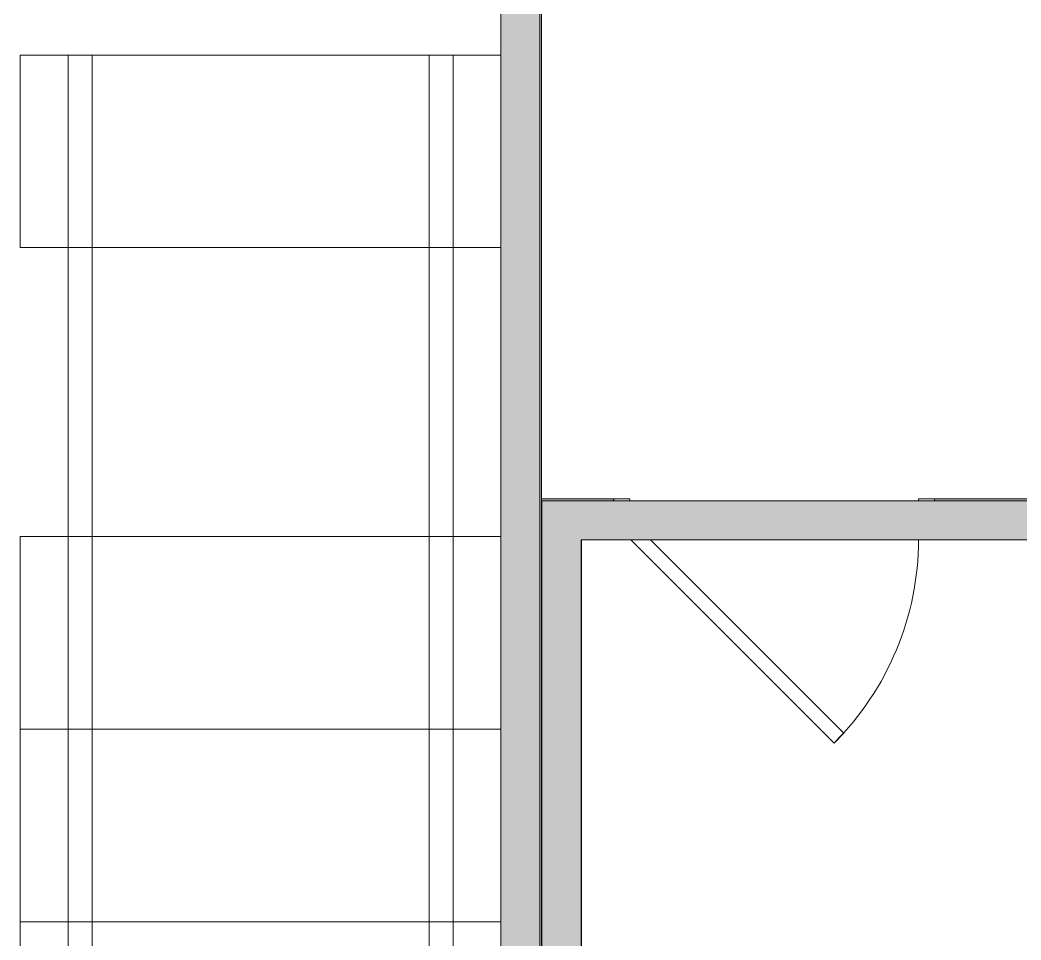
# Model space of a CAD drawing. Header units: inches. Extents: x -675 to 1187, y -924 to 1124.
# Drawn here: x 570.9 to 695.6, y -516 to -401.3 of the extents above; entities that cross this region are included whole.
import ezdxf

# ---------------------------------------------------------------- set-up
doc = ezdxf.new("R2010")
doc.units = ezdxf.units.IN
doc.header["$MEASUREMENT"] = 0
for name, color, linetype, lineweight in [('A-Door-E', 250, 'Continuous', 13), ('A-Furn-Chair', 250, 'Continuous', 13), ('A-Wall-E', 50, 'Continuous', 9), ('A-WALL-PATT', 111, 'Continuous', 13), ('Base_dwg', 8, 'Continuous', 9), ('I-WALL', 2, 'Continuous', 13)]:
    doc.layers.add(name, color=color, linetype=linetype, lineweight=lineweight)

# ---------------------------------------------------------------- blocks, each defined once
blk = doc.blocks.new('Base_dwg__U390-727964-Level 1 Copy 1')
at = {"layer": 'A-Wall-E'}
for points in [[(-2.25, -2.25), (-2.5, -2.5), (65.21, -2.5), (65.21, -2.25), (2.56, -2.25)], [(109.27, -2.25), (105.21, -2.25), (105.21, -2.5), (114.21, -2.5), (113.96, -2.25)]]:
    blk.add_hatch(color=256, dxfattribs=at).paths.add_polyline_path(points, flags=0)
at = {"layer": 'A-Wall-E', "flags": 128}
for points in [[(-2.5, -2.5), (65.21, -2.5), (65.21, -2.25)], [(105.21, -2.25), (105.21, -2.5), (114.21, -2.5)]]:
    blk.add_lwpolyline(points, dxfattribs=at)
blk = doc.blocks.new('Base_dwg__U391-727965-Level 1 Copy 1')
at = {"layer": 'A-Wall-E'}
h = blk.add_hatch(color=256, dxfattribs=at)
h.paths.add_polyline_path([(150.97, -2.5), (150.97, -2.44), (-2.25, -2.44), (-2.25, -2.25), (-2.5, -2.5), (2.62, -2.5)], flags=0)
h.paths.add_polyline_path([(150.97, 2.44), (150.97, 2.5), (2.62, 2.5), (2.62, 2.44)], flags=0)
at = {"layer": 'A-Wall-E', "flags": 128}
for points in [[(150.97, 2.44), (150.97, 2.5), (2.62, 2.5)], [(-2.5, -2.5), (150.97, -2.5), (150.97, -2.44)]]:
    blk.add_lwpolyline(points, dxfattribs=at)
blk = doc.blocks.new('Base_dwg__U436-728010-Level 1 Copy 1')
at = {"layer": 'A-Door-E'}
for p, q in [((2, 0.25), (2, 0)), ((38, 0.25), (38, 0))]:
    blk.add_line(p, q, dxfattribs=at)
at = {"layer": 'A-Door-E', "flags": 128}
for points in [[(4.6, 5.12), (28.69, 29.22), (27.46, 30.46), (2.12, 5.12)], [(2, 0), (0, 0), (0, 0.25)], [(38, 0), (40, 0), (40, 0.25)]]:
    blk.add_lwpolyline(points, dxfattribs=at)
at = {"layer": 'A-Door-E', "color": 50, "lineweight": 9}
blk.add_arc((2, 5), 36, 0.1995, 45, dxfattribs=at)
blk = doc.blocks.new('Base_dwg__U455-728029-Level 1 Copy 1')
at = {"layer": 'A-Wall-E'}
blk.add_hatch(color=256, dxfattribs=at).paths.add_polyline_path([(271.25, 2.5), (47.5, 2.5), (47.5, 2.31), (271.06, 2.31)], flags=0)
at = {"layer": 'A-Wall-E', "flags": 128}
blk.add_lwpolyline([(271.25, 2.5), (47.5, 2.5), (47.5, 2.31)], dxfattribs=at)
blk = doc.blocks.new('Base_dwg-531197-Level 1 Copy 1')
at = {"layer": 'A-Furn-Chair'}
for p, q in [((1577.65, 314.25), (1577.65, 518.25)), ((1580.65, 314.25), (1580.65, 518.25)), ((1622.65, 314.25), (1622.65, 518.25)), ((1625.65, 314.25), (1625.65, 518.25))]:
    blk.add_line(p, q, dxfattribs=at)
at = {"layer": 'A-Furn-Chair', "flags": 128}
for points in [[(1631.58, 518.25), (1571.65, 518.25), (1571.65, 494.25), (1631.58, 494.25)], [(1631.58, 458.25), (1571.65, 458.25), (1571.65, 434.25), (1631.58, 434.25)], [(1631.58, 434.25), (1571.65, 434.25), (1571.65, 410.25), (1631.58, 410.25)], [(1631.58, 410.25), (1571.65, 410.25), (1571.65, 386.25), (1631.58, 386.25)]]:
    blk.add_lwpolyline(points, dxfattribs=at)
for name, p, rotation in [('Base_dwg__U455-728029-Level 1 Copy 1', (1634.15, 580.75), 270), ('Base_dwg__U390-727964-Level 1 Copy 1', (1750.85, 460.47), 180), ('Base_dwg__U391-727965-Level 1 Copy 1', (1639.15, 460.47), 270.0000002424105)]:
    blk.add_blockref(name, p, dxfattribs=dict(rotation=rotation))
at = {"extrusion": (0, 0, -1), "zscale": -1, "rotation": 180}
blk.add_blockref('Base_dwg__U436-728010-Level 1 Copy 1', (-1645.65, 462.97), dxfattribs=at)

msp = doc.modelspace()

# ---------------------------------------------------------------- hatches: boundary and pattern name
at = {"layer": 'A-WALL-PATT'}
h = msp.add_hatch(color=8, dxfattribs=at)
h.paths.add_polyline_path([(635.66, -614.92), (635.66, -213.75), (630.79, -213.75), (630.79, -614.92)], flags=0)
h.paths.add_polyline_path([(635.66, -139.25), (635.66, -25.81), (630.79, -25.81), (630.79, -139.25)], flags=0)
for points in [[(640.79, -614.92), (640.79, -461.23), (635.91, -461.23), (635.91, -614.92)], [(747.5, -466.11), (747.5, -461.23), (640.79, -461.23), (640.79, -466.11)]]:
    msp.add_hatch(color=8, dxfattribs=at).paths.add_polyline_path(points, flags=0)

# ---------------------------------------------------------------- linework, layer by layer
at = {"layer": 'I-WALL', "color": 7, "lineweight": 20}
for p, q in [((630.79, -213.75), (630.79, -614.92)), ((635.66, -614.92), (635.66, -213.75)), ((635.91, -461.23), (635.91, -614.92)), ((752.37, -461.23), (635.91, -461.23)), ((640.79, -614.92), (640.79, -466.11)), ((640.79, -466.11), (747.5, -466.11))]:
    msp.add_line(p, q, dxfattribs=at)

# ---------------------------------------------------------------- block references
at = {"layer": 'Base_dwg', "color": 7, "lineweight": 20}
msp.add_blockref('Base_dwg-531197-Level 1 Copy 1', (-1000.79, -923.95), dxfattribs=at)

doc.saveas('drawing.dxf')
